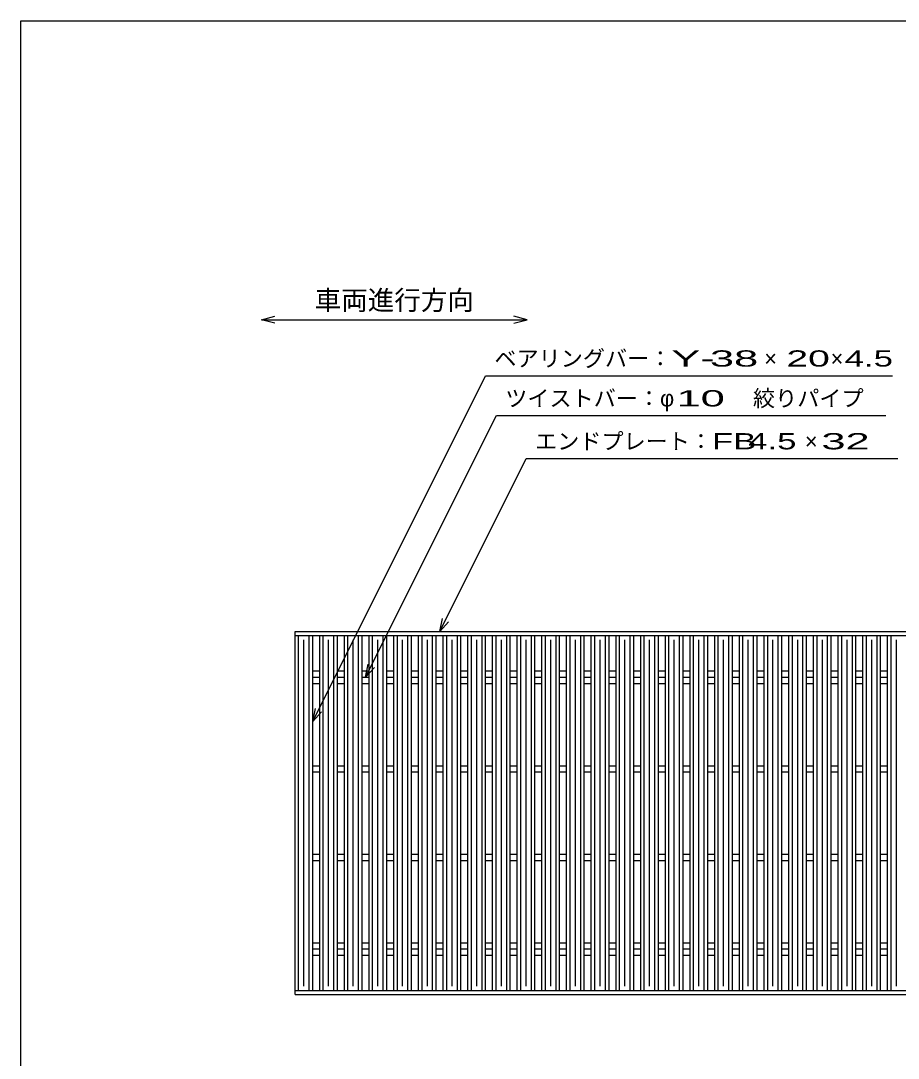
# Model space of a CAD drawing. Units: millimetres, scale not verified. Extents: x -1820 to 1724, y -1285 to 1059.
# Drawn here: x -1736 to -744, y -113 to 1059 of the extents above; entities that cross this region are included whole.
import ezdxf
from ezdxf.enums import TextEntityAlignment as Align

# ---------------------------------------------------------------- set-up
doc = ezdxf.new("R2010")
doc.units = ezdxf.units.MM
doc.header["$LTSCALE"] = 10
for name, color, linetype, lineweight in [('0_2', 150, 'Continuous', 25), ('16', 3, 'Continuous', 25), ('22', 2, 'Continuous', 25)]:
    doc.layers.add(name, color=color, linetype=linetype, lineweight=lineweight)
doc.styles.add('ベクトル', font='')
doc.styles.get('ベクトル').set_extended_font_data('ベクトル')

msp = doc.modelspace()

# ---------------------------------------------------------------- linework, layer by layer
at = {"layer": '0_2'}
for p, q in [((-1736, -1141), (-1736, 1059)), ((-1736, 1059), (1724, 1059))]:
    msp.add_line(p, q, dxfattribs=at)
at = {"layer": '0_2', "color": 4}
for p, q in [((-1463.83, 721.33), (-1448.83, 725.33)), ((-1448.83, 717.33), (-1463.83, 721.33)), ((-1463.83, 721.33), (-1163.83, 721.33)), ((-1163.83, 721.33), (-1178.83, 725.33)), ((-1178.83, 717.33), (-1163.83, 721.33))]:
    msp.add_line(p, q, dxfattribs=at)
at = {"layer": '16'}
for p, q in [((-1426, 369), (-430, 369)), ((-1426, 364.5), (-1426, 369)), ((-1426, 364.5), (-430, 364.5)), ((-1426, -36.5), (-1426, 364.5)), ((-1426, 364.5), (-1406, 364.5)), ((-1422, -36.5), (-1422, 364.5)), ((-1410, -36.5), (-1410, 364.5)), ((-1406, -36.5), (-1406, 364.5)), ((-1398.1, -36.5), (-1398.1, 364.5)), ((-1398.1, 364.5), (-1378.1, 364.5)), ((-1394.1, -36.5), (-1394.1, 364.5)), ((-1382.1, -36.5), (-1382.1, 364.5)), ((-1378.1, -36.5), (-1378.1, 364.5)), ((-1370.2, -36.5), (-1370.2, 364.5)), ((-1370.2, 364.5), (-1350.2, 364.5)), ((-1366.2, -36.5), (-1366.2, 364.5)), ((-1354.2, -36.5), (-1354.2, 364.5)), ((-1350.2, -36.5), (-1350.2, 364.5)), ((-1342.3, -36.5), (-1342.3, 364.5)), ((-1342.3, 364.5), (-1322.3, 364.5)), ((-1338.3, -36.5), (-1338.3, 364.5)), ((-1326.3, -36.5), (-1326.3, 364.5)), ((-1322.3, -36.5), (-1322.3, 364.5)), ((-1314.4, -36.5), (-1314.4, 364.5)), ((-1314.4, 364.5), (-1294.4, 364.5)), ((-1310.4, -36.5), (-1310.4, 364.5)), ((-1298.4, -36.5), (-1298.4, 364.5)), ((-1294.4, -36.5), (-1294.4, 364.5)), ((-1286.5, -36.5), (-1286.5, 364.5)), ((-1286.5, 364.5), (-1266.5, 364.5)), ((-1282.5, -36.5), (-1282.5, 364.5)), ((-1270.5, -36.5), (-1270.5, 364.5)), ((-1266.5, -36.5), (-1266.5, 364.5)), ((-1258.6, -36.5), (-1258.6, 364.5)), ((-1258.6, 364.5), (-1238.6, 364.5)), ((-1254.6, -36.5), (-1254.6, 364.5)), ((-1242.6, -36.5), (-1242.6, 364.5)), ((-1238.6, -36.5), (-1238.6, 364.5)), ((-1230.7, -36.5), (-1230.7, 364.5)), ((-1230.7, 364.5), (-1210.7, 364.5)), ((-1226.7, -36.5), (-1226.7, 364.5)), ((-1214.7, -36.5), (-1214.7, 364.5)), ((-1210.7, -36.5), (-1210.7, 364.5)), ((-1202.8, -36.5), (-1202.8, 364.5)), ((-1202.8, 364.5), (-1182.8, 364.5)), ((-1198.8, -36.5), (-1198.8, 364.5)), ((-1186.8, -36.5), (-1186.8, 364.5)), ((-1182.8, -36.5), (-1182.8, 364.5)), ((-1174.9, -36.5), (-1174.9, 364.5)), ((-1174.9, 364.5), (-1154.9, 364.5)), ((-1170.9, -36.5), (-1170.9, 364.5)), ((-1158.9, -36.5), (-1158.9, 364.5)), ((-1154.9, -36.5), (-1154.9, 364.5)), ((-1147, -36.5), (-1147, 364.5)), ((-1147, 364.5), (-1127, 364.5)), ((-1143, -36.5), (-1143, 364.5)), ((-1131, -36.5), (-1131, 364.5)), ((-1127, -36.5), (-1127, 364.5)), ((-1119.1, -36.5), (-1119.1, 364.5)), ((-1119.1, 364.5), (-1099.1, 364.5)), ((-1115.1, -36.5), (-1115.1, 364.5)), ((-1103.1, -36.5), (-1103.1, 364.5)), ((-1099.1, -36.5), (-1099.1, 364.5)), ((-1091.2, -36.5), (-1091.2, 364.5)), ((-1091.2, 364.5), (-1071.2, 364.5)), ((-1087.2, -36.5), (-1087.2, 364.5)), ((-1075.2, -36.5), (-1075.2, 364.5)), ((-1071.2, -36.5), (-1071.2, 364.5)), ((-1063.3, -36.5), (-1063.3, 364.5)), ((-1063.3, 364.5), (-1043.3, 364.5)), ((-1059.3, -36.5), (-1059.3, 364.5)), ((-1047.3, -36.5), (-1047.3, 364.5)), ((-1043.3, -36.5), (-1043.3, 364.5)), ((-1035.4, -36.5), (-1035.4, 364.5)), ((-1035.4, 364.5), (-1015.4, 364.5)), ((-1031.4, -36.5), (-1031.4, 364.5)), ((-1019.4, -36.5), (-1019.4, 364.5)), ((-1015.4, -36.5), (-1015.4, 364.5)), ((-1007.5, -36.5), (-1007.5, 364.5)), ((-1007.5, 364.5), (-987.5, 364.5)), ((-1003.5, -36.5), (-1003.5, 364.5)), ((-991.5, -36.5), (-991.5, 364.5)), ((-987.5, -36.5), (-987.5, 364.5)), ((-979.6, -36.5), (-979.6, 364.5)), ((-979.6, 364.5), (-959.6, 364.5)), ((-975.6, -36.5), (-975.6, 364.5)), ((-963.6, -36.5), (-963.6, 364.5)), ((-959.6, -36.5), (-959.6, 364.5)), ((-951.7, -36.5), (-951.7, 364.5)), ((-951.7, 364.5), (-931.7, 364.5)), ((-947.7, -36.5), (-947.7, 364.5)), ((-935.7, -36.5), (-935.7, 364.5)), ((-931.7, -36.5), (-931.7, 364.5)), ((-923.8, -36.5), (-923.8, 364.5)), ((-923.8, 364.5), (-903.8, 364.5)), ((-919.8, -36.5), (-919.8, 364.5)), ((-907.8, -36.5), (-907.8, 364.5)), ((-903.8, -36.5), (-903.8, 364.5)), ((-895.9, -36.5), (-895.9, 364.5)), ((-895.9, 364.5), (-875.9, 364.5)), ((-891.9, -36.5), (-891.9, 364.5)), ((-879.9, -36.5), (-879.9, 364.5)), ((-875.9, -36.5), (-875.9, 364.5)), ((-868, -36.5), (-868, 364.5)), ((-868, 364.5), (-848, 364.5)), ((-864, -36.5), (-864, 364.5)), ((-852, -36.5), (-852, 364.5)), ((-848, -36.5), (-848, 364.5)), ((-840.1, -36.5), (-840.1, 364.5)), ((-840.1, 364.5), (-820.1, 364.5)), ((-836.1, -36.5), (-836.1, 364.5)), ((-824.1, -36.5), (-824.1, 364.5)), ((-820.1, -36.5), (-820.1, 364.5)), ((-812.2, -36.5), (-812.2, 364.5)), ((-812.2, 364.5), (-792.2, 364.5)), ((-808.2, -36.5), (-808.2, 364.5)), ((-796.2, -36.5), (-796.2, 364.5)), ((-792.2, -36.5), (-792.2, 364.5)), ((-784.3, -36.5), (-784.3, 364.5)), ((-784.3, 364.5), (-764.3, 364.5)), ((-780.3, -36.5), (-780.3, 364.5)), ((-768.3, -36.5), (-768.3, 364.5)), ((-764.3, -36.5), (-764.3, 364.5)), ((-756.4, -36.5), (-756.4, 364.5)), ((-756.4, 364.5), (-736.4, 364.5)), ((-752.4, -36.5), (-752.4, 364.5)), ((-1416, -31.5), (-1416, 359.5)), ((-1388.1, -31.5), (-1388.1, 359.5)), ((-1360.2, -31.5), (-1360.2, 359.5)), ((-1332.3, -31.5), (-1332.3, 359.5)), ((-1304.4, -31.5), (-1304.4, 359.5)), ((-1276.5, -31.5), (-1276.5, 359.5)), ((-1248.6, -31.5), (-1248.6, 359.5)), ((-1220.7, -31.5), (-1220.7, 359.5)), ((-1192.8, -31.5), (-1192.8, 359.5)), ((-1164.9, -31.5), (-1164.9, 359.5)), ((-1137, -31.5), (-1137, 359.5)), ((-1109.1, -31.5), (-1109.1, 359.5)), ((-1081.2, -31.5), (-1081.2, 359.5)), ((-1053.3, -31.5), (-1053.3, 359.5)), ((-1025.4, -31.5), (-1025.4, 359.5)), ((-997.5, -31.5), (-997.5, 359.5)), ((-969.6, -31.5), (-969.6, 359.5)), ((-941.7, -31.5), (-941.7, 359.5)), ((-913.8, -31.5), (-913.8, 359.5)), ((-885.9, -31.5), (-885.9, 359.5)), ((-858, -31.5), (-858, 359.5)), ((-830.1, -31.5), (-830.1, 359.5)), ((-802.2, -31.5), (-802.2, 359.5)), ((-774.3, -31.5), (-774.3, 359.5)), ((-746.4, -31.5), (-746.4, 359.5)), ((-1406, 324.5), (-1398.1, 324.5)), ((-1406, 317.5), (-1398.1, 317.5)), ((-1378.1, 324.5), (-1370.2, 324.5)), ((-1378.1, 317.5), (-1370.2, 317.5)), ((-1350.2, 324.5), (-1342.3, 324.5)), ((-1350.2, 317.5), (-1342.3, 317.5)), ((-1322.3, 324.5), (-1314.4, 324.5)), ((-1322.3, 317.5), (-1314.4, 317.5)), ((-1294.4, 324.5), (-1286.5, 324.5)), ((-1294.4, 317.5), (-1286.5, 317.5)), ((-1266.5, 324.5), (-1258.6, 324.5)), ((-1266.5, 317.5), (-1258.6, 317.5)), ((-1238.6, 324.5), (-1230.7, 324.5)), ((-1238.6, 317.5), (-1230.7, 317.5)), ((-1210.7, 324.5), (-1202.8, 324.5)), ((-1210.7, 317.5), (-1202.8, 317.5)), ((-1182.8, 324.5), (-1174.9, 324.5)), ((-1182.8, 317.5), (-1174.9, 317.5)), ((-1154.9, 324.5), (-1147, 324.5)), ((-1154.9, 317.5), (-1147, 317.5)), ((-1127, 324.5), (-1119.1, 324.5)), ((-1127, 317.5), (-1119.1, 317.5)), ((-1099.1, 324.5), (-1091.2, 324.5)), ((-1099.1, 317.5), (-1091.2, 317.5)), ((-1071.2, 324.5), (-1063.3, 324.5)), ((-1071.2, 317.5), (-1063.3, 317.5)), ((-1043.3, 324.5), (-1035.4, 324.5)), ((-1043.3, 317.5), (-1035.4, 317.5)), ((-1015.4, 324.5), (-1007.5, 324.5)), ((-1015.4, 317.5), (-1007.5, 317.5)), ((-987.5, 324.5), (-979.6, 324.5)), ((-987.5, 317.5), (-979.6, 317.5)), ((-959.6, 324.5), (-951.7, 324.5)), ((-959.6, 317.5), (-951.7, 317.5)), ((-931.7, 324.5), (-923.8, 324.5)), ((-931.7, 317.5), (-923.8, 317.5)), ((-903.8, 324.5), (-895.9, 324.5)), ((-903.8, 317.5), (-895.9, 317.5)), ((-875.9, 324.5), (-868, 324.5)), ((-875.9, 317.5), (-868, 317.5)), ((-848, 324.5), (-840.1, 324.5)), ((-848, 317.5), (-840.1, 317.5)), ((-820.1, 324.5), (-812.2, 324.5)), ((-820.1, 317.5), (-812.2, 317.5)), ((-792.2, 324.5), (-784.3, 324.5)), ((-792.2, 317.5), (-784.3, 317.5)), ((-764.3, 324.5), (-756.4, 324.5)), ((-764.3, 317.5), (-756.4, 317.5)), ((-1406, 310.5), (-1398.1, 310.5)), ((-1378.1, 310.5), (-1370.2, 310.5)), ((-1350.2, 310.5), (-1342.3, 310.5)), ((-1322.3, 310.5), (-1314.4, 310.5)), ((-1294.4, 310.5), (-1286.5, 310.5)), ((-1266.5, 310.5), (-1258.6, 310.5)), ((-1238.6, 310.5), (-1230.7, 310.5)), ((-1210.7, 310.5), (-1202.8, 310.5)), ((-1182.8, 310.5), (-1174.9, 310.5)), ((-1154.9, 310.5), (-1147, 310.5)), ((-1127, 310.5), (-1119.1, 310.5)), ((-1099.1, 310.5), (-1091.2, 310.5)), ((-1071.2, 310.5), (-1063.3, 310.5)), ((-1043.3, 310.5), (-1035.4, 310.5)), ((-1015.4, 310.5), (-1007.5, 310.5)), ((-987.5, 310.5), (-979.6, 310.5)), ((-959.6, 310.5), (-951.7, 310.5)), ((-931.7, 310.5), (-923.8, 310.5)), ((-903.8, 310.5), (-895.9, 310.5)), ((-875.9, 310.5), (-868, 310.5)), ((-848, 310.5), (-840.1, 310.5)), ((-820.1, 310.5), (-812.2, 310.5)), ((-792.2, 310.5), (-784.3, 310.5)), ((-764.3, 310.5), (-756.4, 310.5)), ((-1406, 217.5), (-1398.1, 217.5)), ((-1378.1, 217.5), (-1370.2, 217.5)), ((-1350.2, 217.5), (-1342.3, 217.5)), ((-1322.3, 217.5), (-1314.4, 217.5)), ((-1294.4, 217.5), (-1286.5, 217.5)), ((-1266.5, 217.5), (-1258.6, 217.5)), ((-1238.6, 217.5), (-1230.7, 217.5)), ((-1210.7, 217.5), (-1202.8, 217.5)), ((-1182.8, 217.5), (-1174.9, 217.5)), ((-1154.9, 217.5), (-1147, 217.5)), ((-1127, 217.5), (-1119.1, 217.5)), ((-1099.1, 217.5), (-1091.2, 217.5)), ((-1071.2, 217.5), (-1063.3, 217.5)), ((-1043.3, 217.5), (-1035.4, 217.5)), ((-1015.4, 217.5), (-1007.5, 217.5)), ((-987.5, 217.5), (-979.6, 217.5)), ((-959.6, 217.5), (-951.7, 217.5)), ((-931.7, 217.5), (-923.8, 217.5)), ((-903.8, 217.5), (-895.9, 217.5)), ((-875.9, 217.5), (-868, 217.5)), ((-848, 217.5), (-840.1, 217.5)), ((-820.1, 217.5), (-812.2, 217.5)), ((-792.2, 217.5), (-784.3, 217.5)), ((-764.3, 217.5), (-756.4, 217.5)), ((-1406, 210.5), (-1398.1, 210.5)), ((-1378.1, 210.5), (-1370.2, 210.5)), ((-1350.2, 210.5), (-1342.3, 210.5)), ((-1322.3, 210.5), (-1314.4, 210.5)), ((-1294.4, 210.5), (-1286.5, 210.5)), ((-1266.5, 210.5), (-1258.6, 210.5)), ((-1238.6, 210.5), (-1230.7, 210.5)), ((-1210.7, 210.5), (-1202.8, 210.5)), ((-1182.8, 210.5), (-1174.9, 210.5)), ((-1154.9, 210.5), (-1147, 210.5)), ((-1127, 210.5), (-1119.1, 210.5)), ((-1099.1, 210.5), (-1091.2, 210.5)), ((-1071.2, 210.5), (-1063.3, 210.5)), ((-1043.3, 210.5), (-1035.4, 210.5)), ((-1015.4, 210.5), (-1007.5, 210.5)), ((-987.5, 210.5), (-979.6, 210.5)), ((-959.6, 210.5), (-951.7, 210.5)), ((-931.7, 210.5), (-923.8, 210.5)), ((-903.8, 210.5), (-895.9, 210.5)), ((-875.9, 210.5), (-868, 210.5)), ((-848, 210.5), (-840.1, 210.5)), ((-820.1, 210.5), (-812.2, 210.5)), ((-792.2, 210.5), (-784.3, 210.5)), ((-764.3, 210.5), (-756.4, 210.5)), ((-1406, 117.5), (-1398.1, 117.5)), ((-1378.1, 117.5), (-1370.2, 117.5)), ((-1350.2, 117.5), (-1342.3, 117.5)), ((-1322.3, 117.5), (-1314.4, 117.5)), ((-1294.4, 117.5), (-1286.5, 117.5)), ((-1266.5, 117.5), (-1258.6, 117.5)), ((-1238.6, 117.5), (-1230.7, 117.5)), ((-1210.7, 117.5), (-1202.8, 117.5)), ((-1182.8, 117.5), (-1174.9, 117.5)), ((-1154.9, 117.5), (-1147, 117.5)), ((-1127, 117.5), (-1119.1, 117.5)), ((-1099.1, 117.5), (-1091.2, 117.5)), ((-1071.2, 117.5), (-1063.3, 117.5)), ((-1043.3, 117.5), (-1035.4, 117.5)), ((-1015.4, 117.5), (-1007.5, 117.5)), ((-987.5, 117.5), (-979.6, 117.5)), ((-959.6, 117.5), (-951.7, 117.5)), ((-931.7, 117.5), (-923.8, 117.5)), ((-903.8, 117.5), (-895.9, 117.5)), ((-875.9, 117.5), (-868, 117.5)), ((-848, 117.5), (-840.1, 117.5)), ((-820.1, 117.5), (-812.2, 117.5)), ((-792.2, 117.5), (-784.3, 117.5)), ((-764.3, 117.5), (-756.4, 117.5)), ((-1406, 110.5), (-1398.1, 110.5)), ((-1378.1, 110.5), (-1370.2, 110.5)), ((-1350.2, 110.5), (-1342.3, 110.5)), ((-1322.3, 110.5), (-1314.4, 110.5)), ((-1294.4, 110.5), (-1286.5, 110.5)), ((-1266.5, 110.5), (-1258.6, 110.5)), ((-1238.6, 110.5), (-1230.7, 110.5)), ((-1210.7, 110.5), (-1202.8, 110.5)), ((-1182.8, 110.5), (-1174.9, 110.5)), ((-1154.9, 110.5), (-1147, 110.5)), ((-1127, 110.5), (-1119.1, 110.5)), ((-1099.1, 110.5), (-1091.2, 110.5)), ((-1071.2, 110.5), (-1063.3, 110.5)), ((-1043.3, 110.5), (-1035.4, 110.5)), ((-1015.4, 110.5), (-1007.5, 110.5)), ((-987.5, 110.5), (-979.6, 110.5)), ((-959.6, 110.5), (-951.7, 110.5)), ((-931.7, 110.5), (-923.8, 110.5)), ((-903.8, 110.5), (-895.9, 110.5)), ((-875.9, 110.5), (-868, 110.5)), ((-848, 110.5), (-840.1, 110.5)), ((-820.1, 110.5), (-812.2, 110.5)), ((-792.2, 110.5), (-784.3, 110.5)), ((-764.3, 110.5), (-756.4, 110.5)), ((-1406, 17.5), (-1398.1, 17.5)), ((-1378.1, 17.5), (-1370.2, 17.5)), ((-1350.2, 17.5), (-1342.3, 17.5)), ((-1322.3, 17.5), (-1314.4, 17.5)), ((-1294.4, 17.5), (-1286.5, 17.5)), ((-1266.5, 17.5), (-1258.6, 17.5)), ((-1238.6, 17.5), (-1230.7, 17.5)), ((-1210.7, 17.5), (-1202.8, 17.5)), ((-1182.8, 17.5), (-1174.9, 17.5)), ((-1154.9, 17.5), (-1147, 17.5)), ((-1127, 17.5), (-1119.1, 17.5)), ((-1099.1, 17.5), (-1091.2, 17.5)), ((-1071.2, 17.5), (-1063.3, 17.5)), ((-1043.3, 17.5), (-1035.4, 17.5)), ((-1015.4, 17.5), (-1007.5, 17.5)), ((-987.5, 17.5), (-979.6, 17.5)), ((-959.6, 17.5), (-951.7, 17.5)), ((-931.7, 17.5), (-923.8, 17.5)), ((-903.8, 17.5), (-895.9, 17.5)), ((-875.9, 17.5), (-868, 17.5)), ((-848, 17.5), (-840.1, 17.5)), ((-820.1, 17.5), (-812.2, 17.5)), ((-792.2, 17.5), (-784.3, 17.5)), ((-764.3, 17.5), (-756.4, 17.5)), ((-1406, 10.5), (-1398.1, 10.5)), ((-1406, 3.5), (-1398.1, 3.5)), ((-1378.1, 10.5), (-1370.2, 10.5)), ((-1378.1, 3.5), (-1370.2, 3.5)), ((-1350.2, 10.5), (-1342.3, 10.5)), ((-1350.2, 3.5), (-1342.3, 3.5)), ((-1322.3, 10.5), (-1314.4, 10.5)), ((-1322.3, 3.5), (-1314.4, 3.5)), ((-1294.4, 10.5), (-1286.5, 10.5)), ((-1294.4, 3.5), (-1286.5, 3.5)), ((-1266.5, 10.5), (-1258.6, 10.5)), ((-1266.5, 3.5), (-1258.6, 3.5)), ((-1238.6, 10.5), (-1230.7, 10.5)), ((-1238.6, 3.5), (-1230.7, 3.5)), ((-1210.7, 10.5), (-1202.8, 10.5)), ((-1210.7, 3.5), (-1202.8, 3.5)), ((-1182.8, 10.5), (-1174.9, 10.5)), ((-1182.8, 3.5), (-1174.9, 3.5)), ((-1154.9, 10.5), (-1147, 10.5)), ((-1154.9, 3.5), (-1147, 3.5)), ((-1127, 10.5), (-1119.1, 10.5)), ((-1127, 3.5), (-1119.1, 3.5)), ((-1099.1, 10.5), (-1091.2, 10.5)), ((-1099.1, 3.5), (-1091.2, 3.5)), ((-1071.2, 10.5), (-1063.3, 10.5)), ((-1071.2, 3.5), (-1063.3, 3.5)), ((-1043.3, 10.5), (-1035.4, 10.5)), ((-1043.3, 3.5), (-1035.4, 3.5)), ((-1015.4, 10.5), (-1007.5, 10.5)), ((-1015.4, 3.5), (-1007.5, 3.5)), ((-987.5, 10.5), (-979.6, 10.5)), ((-987.5, 3.5), (-979.6, 3.5)), ((-959.6, 10.5), (-951.7, 10.5)), ((-959.6, 3.5), (-951.7, 3.5)), ((-931.7, 10.5), (-923.8, 10.5)), ((-931.7, 3.5), (-923.8, 3.5)), ((-903.8, 10.5), (-895.9, 10.5)), ((-903.8, 3.5), (-895.9, 3.5)), ((-875.9, 10.5), (-868, 10.5)), ((-875.9, 3.5), (-868, 3.5)), ((-848, 10.5), (-840.1, 10.5)), ((-848, 3.5), (-840.1, 3.5)), ((-820.1, 10.5), (-812.2, 10.5)), ((-820.1, 3.5), (-812.2, 3.5)), ((-792.2, 10.5), (-784.3, 10.5)), ((-792.2, 3.5), (-784.3, 3.5)), ((-764.3, 10.5), (-756.4, 10.5)), ((-764.3, 3.5), (-756.4, 3.5)), ((-1426, -36.5), (-430, -36.5)), ((-1426, -41), (-1426, -36.5)), ((-1426, -36.5), (-1406, -36.5)), ((-1426, -41), (-430, -41)), ((-1398.1, -36.5), (-1378.1, -36.5)), ((-1370.2, -36.5), (-1350.2, -36.5)), ((-1342.3, -36.5), (-1322.3, -36.5)), ((-1314.4, -36.5), (-1294.4, -36.5)), ((-1286.5, -36.5), (-1266.5, -36.5)), ((-1258.6, -36.5), (-1238.6, -36.5)), ((-1230.7, -36.5), (-1210.7, -36.5)), ((-1202.8, -36.5), (-1182.8, -36.5)), ((-1174.9, -36.5), (-1154.9, -36.5)), ((-1147, -36.5), (-1127, -36.5)), ((-1119.1, -36.5), (-1099.1, -36.5)), ((-1091.2, -36.5), (-1071.2, -36.5)), ((-1063.3, -36.5), (-1043.3, -36.5)), ((-1035.4, -36.5), (-1015.4, -36.5)), ((-1007.5, -36.5), (-987.5, -36.5)), ((-979.6, -36.5), (-959.6, -36.5)), ((-951.7, -36.5), (-931.7, -36.5)), ((-923.8, -36.5), (-903.8, -36.5)), ((-895.9, -36.5), (-875.9, -36.5)), ((-868, -36.5), (-848, -36.5)), ((-840.1, -36.5), (-820.1, -36.5)), ((-812.2, -36.5), (-792.2, -36.5)), ((-784.3, -36.5), (-764.3, -36.5)), ((-756.4, -36.5), (-736.4, -36.5))]:
    msp.add_line(p, q, dxfattribs=at)
at = {"layer": '22', "color": 4}
for p, q in [((-1406, 267.5), (-1210.75, 658)), ((-1210.75, 658), (-750.75, 658)), ((-1346.25, 317.5), (-1198.5, 613)), ((-1198.5, 613), (-758.5, 613)), ((-1262.55, 369), (-1164.8, 564.5)), ((-1164.8, 564.5), (-744.8, 564.5)), ((-1262.55, 369), (-1259.55, 383.6)), ((-1262.55, 369), (-1252.55, 380)), ((-1346.25, 317.5), (-1343.25, 332.1)), ((-1346.25, 317.5), (-1336.25, 328.5)), ((-1406, 267.5), (-1403, 282.1)), ((-1406, 267.5), (-1396, 278.5))]:
    msp.add_line(p, q, dxfattribs=at)

# ---------------------------------------------------------------- texts
at = {"layer": '0_2', "color": 2, "style": 'ベクトル'}
msp.add_text('車両進行方向', height=21.99, dxfattribs=at).set_placement((-1403.83, 743.33), align=Align.MIDDLE_LEFT)
at = {"layer": '22', "style": 'ベクトル'}
for s, p in [('ベアリングバー：', (-1200.75, 677.5)), ('×', (-895.75, 677.5)), ('×', (-820.75, 677.5)), ('ツイストバー：', (-1188.5, 632.5)), ('φ', (-1013.5, 632.5)), ('絞りパイプ', (-908.5, 632.5)), ('エンドプレート：', (-1154.8, 584)), ('×', (-849.8, 584))]:
    msp.add_text(s, height=18.33, dxfattribs=at).set_placement(p, align=Align.MIDDLE_LEFT)
for s, width, p in [('Y-', 2, (-1000.75, 677.5)), (' 38 ', 2, (-970.75, 677.5)), ('20', 1.8, (-870.75, 677.5)), (' 4.5 ', 1.6, (-815.75, 677.5)), (' 10 ', 2, (-1008.5, 632.5)), ('FB', 1.6, (-954.8, 584)), (' 4.5 ', 1.6, (-924.8, 584)), (' 32 ', 2, (-844.8, 584))]:
    msp.add_text(s, height=18.33, dxfattribs=dict(at, width=width)).set_placement(p, align=Align.MIDDLE_LEFT)

doc.saveas('drawing.dxf')
